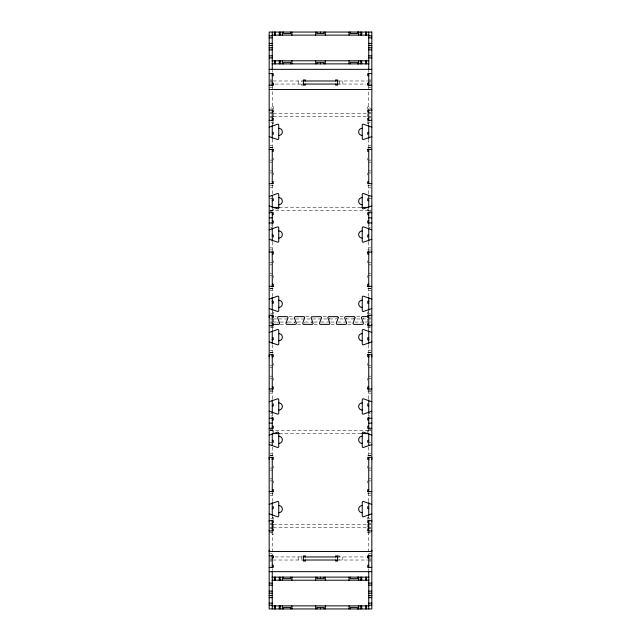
<?xml version="1.0" encoding="UTF-8"?>
<svg xmlns="http://www.w3.org/2000/svg" width="641" height="641" viewBox="0 0 641 641"><rect width="100%" height="100%" fill="white"/><g stroke="black" fill="none" stroke-linecap="round" stroke-linejoin="round"><path stroke-width="0.48" stroke-dasharray="3.21 2.4" d="M277.641 323.048L277.994 322.094M294.411 323.048L294.764 322.094M311.173 323.048L311.526 322.094M329.474 318.906L329.827 317.952M346.236 318.906L346.589 317.952M363.006 318.906L363.359 317.952M269.941 79.957L272.257 79.957M368.743 79.957L371.059 79.957M269.941 80.982L272.257 80.982M273.226 80.982L302.416 80.982M338.584 80.982L367.774 80.982M368.743 80.982L371.059 80.982M269.941 82.008L272.257 82.008M368.743 82.008L371.059 82.008M269.941 84.059L272.257 84.059M275.165 84.059L303.393 84.059M337.607 84.059L365.835 84.059M368.743 84.059L371.059 84.059M303.393 85.085L301.342 85.085L301.342 80.982M269.941 87.312L272.257 87.312M368.743 87.312L371.059 87.312M272.257 106.726L273.282 106.726L273.282 108.786L270.71 108.786M368.743 106.726L367.718 106.726L367.718 108.786L371.828 108.786M270.911 108.009L272.257 108.009M368.743 108.009L370.097 108.009M269.941 112.632L272.257 112.632M368.743 112.632L371.059 112.632M269.941 113.657L272.257 113.657M273.25 113.657L371.059 113.657M269.941 116.734L272.457 116.734M273.25 116.734L367.75 116.734M368.543 116.734L371.059 116.734M269.941 117.768L272.257 117.768M368.743 117.768L371.059 117.768M270.911 122.383L272.257 122.383M368.743 122.383L370.097 122.383M272.257 123.665L273.282 123.665L273.282 121.614M368.743 123.665L367.718 123.665L367.718 121.614M269.941 145.227L272.257 145.227M368.743 145.227L371.059 145.227M269.941 147.278L273.282 147.278M367.718 147.278L371.059 147.278M269.941 147.358L272.257 147.358M368.743 147.358L371.059 147.358M269.941 160.106L272.457 160.106M368.743 160.106L371.059 160.106M269.941 162.157L272.257 162.157M368.743 162.157L371.059 162.157M269.941 170.883L272.257 170.883M368.743 170.883L371.059 170.883M269.941 172.942L272.257 172.942M368.543 172.942L371.059 172.942M269.941 185.682L273.282 185.77M367.718 185.77L371.059 185.77M269.941 187.821L272.257 187.821M368.743 187.821L371.059 187.821M269.941 198.598L272.257 198.598M368.743 198.598L371.828 198.598M279.22 207.412L361.78 207.412M269.941 210.488L371.059 210.488M269.941 210.665L272.257 210.665M368.743 210.665L371.059 210.665M269.941 211.522L272.257 211.522M368.743 211.522L371.059 211.522M270.911 225.031L272.257 225.031M368.743 225.031L370.097 225.031M270.71 227.427L272.257 227.427M368.743 227.427L370.29 227.427M269.941 247.875L272.257 247.875M368.743 247.875L371.059 247.875M269.172 249.926L273.282 249.926M367.718 249.926L371.059 250.014M269.941 262.762L272.457 262.762M368.743 262.762L371.059 262.762M269.941 264.813L272.257 264.813M368.743 264.813L371.059 264.813M269.941 273.539L272.257 273.539M368.743 273.539L371.059 273.539M269.941 275.59L272.257 275.59M368.543 275.59L371.059 275.59M269.941 288.338L272.257 288.338M368.743 288.338L371.059 288.338M269.941 288.418L273.282 288.418M367.718 288.418L371.059 288.418M269.941 290.477L272.257 290.477M368.743 290.477L371.059 290.477M272.257 312.031L273.282 312.031L273.282 314.082L270.71 314.082M368.743 312.031L367.718 312.031L367.718 314.082L370.29 314.082M270.71 313.313L272.257 313.313M368.743 313.313L370.29 313.313M275.029 316.63L276.199 316.63M289.083 316.63L293.233 316.63M305.853 316.63L310.004 316.63M323.136 316.63L326.766 316.63M339.898 316.63L343.536 316.63M356.668 316.63L360.819 316.63M368.743 317.936L371.059 317.936M269.941 318.962L272.257 318.962M273.25 318.962L335.916 318.962M339.898 318.962L371.059 318.962M269.941 322.038L272.457 322.038M273.25 322.038L279.22 322.038M280.213 322.038L287.176 322.038M288.17 322.038L296.126 322.038M297.12 322.038L301.102 322.038M305.084 322.038L313.04 322.038M314.034 322.038L320.003 322.038M320.997 322.038L329.947 322.038M330.948 322.038L336.918 322.038M337.911 322.038L346.861 322.038M347.855 322.038L353.824 322.038M354.818 322.038L363.776 322.038M364.769 322.038L367.75 322.038M368.543 322.038L371.059 322.038M269.941 323.064L272.257 323.064M280.181 324.37L284.332 324.37M297.464 324.37L301.102 324.37M314.234 324.37L317.864 324.37M330.996 324.37L335.147 324.37M347.767 324.37L351.917 324.37M364.801 324.37L365.971 324.37M270.71 326.918L273.282 326.918L273.282 328.969L272.257 328.969M370.29 326.918L367.718 326.918L367.718 328.969L368.743 328.969M270.71 327.687L272.257 327.687M368.743 327.687L370.29 327.687M269.941 350.523L272.257 350.523M368.743 350.523L371.059 350.523M269.941 352.582L273.282 352.582M367.718 352.582L371.059 352.582M269.941 352.662L272.257 352.662M368.743 352.662L371.059 352.662M269.941 365.41L272.457 365.41M368.743 365.41L371.059 365.41M269.941 367.461L272.257 367.461M368.743 367.461L371.059 367.461M269.941 376.187L272.257 376.187M368.743 376.187L371.059 376.187M269.941 378.238L272.257 378.238M368.543 378.238L371.059 378.238M269.941 390.986L272.257 390.986M368.743 390.986L371.059 390.986M269.941 391.074L273.282 391.074M367.718 391.074L371.828 391.074M269.941 393.125L272.257 393.125M368.743 393.125L371.059 393.125M270.71 413.573L272.257 413.573M368.743 413.573L370.29 413.573M270.911 415.969L272.257 415.969M368.743 415.969L370.097 415.969M269.941 429.478L272.257 429.478M368.743 429.478L371.059 429.478M269.941 430.335L272.257 430.335M368.743 430.335L371.059 430.335M269.941 430.512L371.059 430.512M279.22 433.588L361.78 433.588M269.172 442.402L272.257 442.402M368.743 442.402L371.059 442.402M269.941 453.179L272.257 453.179M368.743 453.179L371.059 453.179M269.941 455.23L273.282 455.23M367.718 455.23L371.059 455.23M269.941 455.318L272.257 455.318M368.743 455.318L371.059 455.318M269.941 468.058L272.457 468.058M368.743 468.058L371.059 468.058M269.941 470.117L272.257 470.117M368.743 470.117L371.059 470.117M269.941 478.843L272.257 478.843M368.743 478.843L371.059 478.843M269.941 480.894L272.257 480.894M368.543 480.894L371.059 480.894M269.941 493.722L273.282 493.722M367.718 493.722L371.059 493.722M269.941 495.773L272.257 495.773M368.743 495.773L371.059 495.773M272.257 517.335L273.282 517.335L273.282 519.386M368.743 517.335L367.718 517.335L367.718 519.386M270.911 518.617L272.257 518.617M368.743 518.617L370.097 518.617M269.941 523.232L272.257 523.232M368.743 523.232L371.059 523.232M269.941 524.266L272.257 524.266M273.25 524.266L371.059 524.266M269.941 527.343L272.457 527.343M273.25 527.343L367.75 527.343M368.543 527.343L371.059 527.343M269.941 528.368L272.257 528.368M368.743 528.368L371.059 528.368M269.172 532.214L273.282 532.214L273.282 534.274L272.257 534.274M370.29 532.214L367.718 532.214L367.718 534.274L368.743 534.274M270.911 532.992L272.257 532.992M368.743 532.992L370.097 532.992M269.941 553.688L272.257 553.688M368.743 553.688L371.059 553.688M337.607 555.915L339.658 555.915L339.658 560.018M269.941 556.941L272.257 556.941M275.165 556.941L303.393 556.941M337.607 556.941L365.835 556.941M368.743 556.941L371.059 556.941M269.941 558.992L272.257 558.992M368.743 558.992L371.059 558.992M269.941 560.018L272.257 560.018M273.226 560.018L302.416 560.018M338.584 560.018L367.774 560.018M368.743 560.018L371.059 560.018M269.941 561.043L272.257 561.043M368.743 561.043L371.059 561.043M353.095 317.952L353.327 318.593M336.325 317.952L336.557 318.593M304.443 322.407L304.675 323.048M287.673 322.407L287.905 323.048M368.743 70.31L368.743 72.305M368.743 86.255L368.743 109.186M368.743 121.742L368.743 125.38M368.743 139.097L368.743 148.263M368.743 184.953L368.743 193.927M368.743 207.876L368.743 211.867M368.743 223.861L368.743 228.036M368.743 241.881L368.743 250.895M368.743 287.697L368.743 296.326M368.743 310.877L368.743 314.082M368.743 326.918L368.743 330.123M368.743 344.674L368.743 353.303M368.743 390.105L368.743 399.119M368.743 412.964L368.743 417.139M368.743 429.133L368.743 433.588M368.743 447.073L368.743 456.047M368.743 492.737L368.743 501.903M368.743 515.62L368.743 519.258M368.743 531.814L368.743 554.97M368.743 568.695L368.743 570.69M367.718 113.657L367.718 116.734M367.718 158.055L367.718 160.106M367.718 172.942L367.718 174.993M367.718 208.95L367.718 210.488M367.718 260.703L367.718 262.762M367.718 275.59L367.718 277.641M367.718 318.962L367.718 322.038M367.718 363.359L367.718 365.41M367.718 378.238L367.718 380.297M367.718 430.512L367.718 433.588M367.718 466.007L367.718 468.058M367.718 480.894L367.718 482.945M367.718 524.266L367.718 527.343M342.807 80.982L342.807 84.059M342.807 556.941L342.807 560.018M339.658 80.982L339.658 85.085M301.342 555.915L301.342 560.018M298.193 80.982L298.193 84.059M298.193 556.941L298.193 560.018M273.282 113.657L273.282 116.734M273.282 158.055L273.282 160.106M273.282 172.942L273.282 174.993M273.282 208.95L273.282 210.488M273.282 260.703L273.282 262.762M273.282 275.59L273.282 277.641M273.282 318.962L273.282 322.038M273.282 363.359L273.282 365.41M273.282 378.238L273.282 380.297M273.282 430.512L273.282 433.588M273.282 466.007L273.282 468.058M273.282 480.894L273.282 482.945M273.282 524.266L273.282 527.343M272.257 70.31L272.257 72.305M272.257 86.03L272.257 109.186M272.257 121.742L272.257 125.38M272.257 139.097L272.257 148.263M272.257 184.953L272.257 193.927M272.257 207.876L272.257 211.867M272.257 223.861L272.257 228.036M272.257 241.881L272.257 250.895M272.257 287.697L272.257 296.326M272.257 310.877L272.257 314.082M272.257 326.918L272.257 330.123M272.257 344.674L272.257 353.303M272.257 390.105L272.257 399.119M272.257 412.964L272.257 417.139M272.257 429.133L272.257 433.588M272.257 447.073L272.257 456.047M272.257 492.737L272.257 501.903M272.257 515.62L272.257 519.258M272.257 531.814L272.257 554.745M272.257 568.695L272.257 570.69"/><path stroke-width="0.96" d="M269.172 550.178L269.172 551.468L371.828 551.468L371.828 550.178M269.172 521.309L269.172 520.668L273.282 520.668L273.282 522.719L272.257 522.719M269.172 459.509L269.172 457.37L273.282 457.37L273.282 459.421L272.257 459.421M269.172 418.341L273.282 418.02L273.282 420.071L272.257 420.071M269.172 356.853L269.172 354.713L273.282 354.713L273.282 356.773L272.257 356.773M269.172 317.271L269.172 316.63L269.757 316.63M272.257 528.368L272.257 527.727M272.257 526.445L272.257 525.804M272.257 524.522L272.257 523.881M272.257 521.309L272.257 520.668M272.257 459.509L272.257 457.37M272.257 356.853L272.257 354.713M368.743 528.368L368.743 527.727M368.743 526.445L368.743 525.804M368.743 524.522L368.743 523.881M368.743 521.309L368.743 520.668M368.743 459.509L368.743 457.37M368.743 356.853L368.743 354.713M371.828 459.509L371.828 457.37L367.718 457.37L367.718 459.421L368.743 459.421M371.828 356.853L371.828 354.713L367.718 354.633M371.828 324.53L371.243 324.37M371.828 521.309L371.828 520.668L367.718 520.668L367.718 522.719L368.743 522.719M371.828 418.341L367.718 418.02L367.718 420.071L368.743 420.071M273.282 324.37L278.539 324.37A1.026 1.026 0 0 0 279.524 323.048L277.641 317.952A1.026 1.026 0 0 1 278.571 316.63L286.928 316.63A1.026 1.026 0 0 1 287.488 316.798L287.745 317.047A1.026 1.026 0 0 1 287.921 317.896L286.03 323.048A1.026 1.026 0 0 0 286.263 324.042L286.551 324.258A1.026 1.026 0 0 0 287.008 324.37L295.309 324.37A1.026 1.026 0 0 0 295.765 324.258L296.054 324.042A1.026 1.026 0 0 0 296.294 323.048L294.411 317.952A1.026 1.026 0 0 1 295.389 316.63L303.69 316.63A1.026 1.026 0 0 1 304.715 317.599L302.792 323.048A1.026 1.026 0 0 0 303.778 324.37L312.071 324.37A1.026 1.026 0 0 0 313.096 323.401L311.173 317.952A1.026 1.026 0 0 1 311.646 316.766L320.46 316.63A1.026 1.026 0 0 1 321.437 317.952L319.563 323.048A1.026 1.026 0 0 0 320.54 324.37L328.961 324.362A1.026 1.026 0 0 0 329.827 323.048L327.944 317.952A1.026 1.026 0 0 1 328.753 316.646L337.222 316.63A1.026 1.026 0 0 1 338.208 317.952L336.325 323.048A1.026 1.026 0 0 0 337.31 324.37L345.611 324.37A1.026 1.026 0 0 0 346.172 324.202L346.428 323.953A1.026 1.026 0 0 0 346.605 323.104L344.706 317.952A1.026 1.026 0 0 1 345.691 316.63L353.992 316.63A1.026 1.026 0 0 1 354.449 316.742L354.737 316.958A1.026 1.026 0 0 1 354.986 317.423L355.018 317.664M354.978 317.952L353.095 323.048A1.026 1.026 0 0 0 353.255 323.953L353.512 324.202A1.026 1.026 0 0 0 354.072 324.37L362.373 324.37A1.026 1.026 0 0 0 363.127 324.042L363.319 323.753A1.026 1.026 0 0 0 363.359 323.048L361.476 317.952A1.026 1.026 0 0 1 362.461 316.63L367.718 316.63M272 35.127L369 35.127M269.172 35.816L272.257 35.816M368.743 35.816L371.828 35.816M269.172 37.867L272.257 37.867M368.743 37.867L371.828 37.867M269.172 43.356L272.257 43.356M368.743 43.356L371.828 43.356M269.172 45.407L272.257 45.407M368.743 45.407L371.828 45.407M269.172 47.787L272.257 47.787M368.743 47.787L371.828 47.787M269.172 49.846L272.257 49.846M368.743 49.846L371.828 49.846M269.172 55.831L272.257 55.831M368.743 55.831L371.828 55.831M269.172 57.882L272.257 57.882M368.743 57.882L371.828 57.882M272 60.791L369 60.791M272 63.876L369 63.876M269.172 69.348L371.828 69.348M269.172 73.627L273.282 73.627L273.282 75.678L272.257 75.678M371.828 73.627L367.718 73.627L367.718 75.678L368.743 75.678M302.921 80.982L338.079 80.982M272.257 83.202L273.282 83.202L273.282 85.261L269.172 85.261M368.743 83.202L367.718 83.202L367.718 85.261L371.828 85.261M272.257 84.059L273.282 84.059M302.921 84.059L338.079 84.059M367.718 84.059L368.743 84.059M269.172 89.532L371.828 89.532M269.172 110.068L273.282 110.068L273.282 112.119L272.257 112.119M371.828 110.068L367.718 110.068L367.718 112.119L368.743 112.119M272.257 118.281L273.282 118.281L273.282 120.332L269.172 120.332M368.743 118.281L367.718 118.281L367.718 120.332L371.828 120.332M272.257 132.391L273.282 132.391L273.282 134.442M368.743 132.391L367.718 132.391L367.718 134.442M272.257 149.329L273.282 149.329M367.718 149.329L368.743 149.329M269.172 149.417L273.282 149.417L273.282 151.468L272.257 151.468M371.828 149.417L367.718 149.417L367.718 151.468L368.743 151.468M272.257 181.579L273.282 181.579L273.282 183.63L269.172 183.63M368.743 181.579L367.718 181.579L367.718 183.63L371.828 183.63M272.257 200.657L273.282 200.657L273.282 198.598M368.743 200.657L367.718 200.657L367.718 198.598M273.25 207.412L279.22 207.412M361.78 207.412L367.75 207.412M269.172 212.716L273.282 212.716L273.282 214.767L272.257 214.767M371.828 212.716L367.718 212.716L367.718 214.767L368.743 214.767M272.257 217.852L269.364 217.852M368.743 217.852L371.636 217.852M272.257 220.929L273.282 220.929L273.282 222.98L269.172 222.98M368.743 220.929L367.718 220.929L367.718 222.98L371.828 222.98M272.257 235.047L273.282 235.047L273.282 237.098M368.743 235.047L367.718 235.047L367.718 237.098M272.257 251.977L273.282 251.977M367.718 251.977L368.743 251.977M269.172 252.065L273.282 252.065L273.282 254.116L272.257 254.116M371.828 252.065L367.718 252.065L367.718 254.116L368.743 254.116M272.257 284.227L273.282 284.227L273.282 286.287L269.172 286.287M368.743 284.227L367.718 284.227L367.718 286.287L371.828 286.287M272.257 286.367L273.282 286.367M367.718 286.367L368.743 286.367M272 301.254L273.282 301.254L273.282 303.305L272.257 303.305M369 301.254L367.718 301.254L367.718 303.305L368.743 303.305M269.172 315.364L273.282 315.364L273.282 317.423L272.257 317.423M371.828 315.364L367.718 315.364L367.718 317.423L368.743 317.423M272.105 316.63L273.274 316.63M272.257 323.577L273.282 323.577L273.282 325.636L269.172 325.636M368.743 323.577L367.718 323.577L367.718 325.636L371.828 325.636M367.726 324.37L368.895 324.37M272.257 337.695L273.282 337.695L273.282 339.746L272 339.746M368.743 337.695L367.718 337.695L367.718 339.746L369 339.746M368.743 356.773L367.718 356.773L367.718 354.713M272.257 386.884L273.282 386.884L273.282 388.935L269.172 388.935M368.743 386.884L367.718 386.884L367.718 388.935M367.718 389.023L371.828 388.935M272.257 405.953L273.282 405.953L273.282 403.902M368.743 405.953L367.718 405.953L367.718 403.902M269.172 423.148L272.257 423.148M368.743 423.148L371.828 423.148M272.257 426.233L273.282 426.233L273.282 428.284L269.172 428.284M368.743 426.233L367.718 426.233L367.718 428.284L371.828 428.284M273.25 433.588L279.22 433.588M361.78 433.588L367.75 433.588M272.257 440.343L273.282 440.343L273.282 442.402M368.743 440.343L367.718 440.343L367.718 442.402M272.257 489.532L273.282 489.532L273.282 491.583L269.172 491.583M368.743 489.532L367.718 489.532L367.718 491.583L371.828 491.583M272.257 491.671L273.282 491.671M367.718 491.671L368.743 491.671M272.257 508.609L273.282 508.609L273.282 506.558M368.743 508.609L367.718 508.609L367.718 506.558M272.257 528.881L273.282 528.881L273.282 530.932L269.172 530.932L269.172 530.291M368.743 528.881L367.718 528.881L367.718 530.932L371.828 530.932M269.172 555.739L273.282 555.739L273.282 557.798L272.257 557.798M371.828 555.739L367.718 555.739L367.718 557.798L368.743 557.798M272.257 556.941L273.282 556.941M302.921 556.941L338.079 556.941M367.718 556.941L368.743 556.941M302.921 560.018L338.079 560.018M272.257 565.322L273.282 565.322L273.282 567.373L269.172 567.373M368.743 565.322L367.718 565.322L367.718 567.373L371.828 567.373M269.172 571.652L371.828 571.652M272 577.124L369 577.124M272 580.209L369 580.209M269.172 583.118L272.257 583.118M368.743 583.118L371.828 583.118M269.172 585.169L272.257 585.169M368.743 585.169L371.828 585.169M269.172 591.154L272.257 591.154M368.743 591.154L371.828 591.154M269.172 593.213L272.257 593.213M368.743 593.213L371.828 593.213M269.172 595.593L272.257 595.593M368.743 595.593L371.828 595.593M269.172 597.644L272.257 597.644M368.743 597.644L371.828 597.644M269.172 603.133L272.257 603.133M368.743 603.133L371.828 603.133M269.172 605.184L272.257 605.184M368.743 605.184L371.828 605.184M272 605.873L369 605.873M368.743 32.05L368.743 69.613M368.743 73.298L368.743 86.03M368.743 109.94L368.743 120.933M368.743 125.38L368.743 138.44M368.743 149.032L368.743 183.719M368.743 195.673L368.743 207.668M368.743 212.443L368.743 223.629M368.743 228.036L368.743 241.088M368.743 251.552L368.743 286.799M368.743 297.264L368.743 310.316M368.743 314.771L368.743 326.229M368.743 330.684L368.743 343.736M368.743 354.201L368.743 389.448M368.743 399.912L368.743 412.964M368.743 417.371L368.743 428.557M368.743 433.332L368.743 445.327M368.743 457.281L368.743 491.968M368.743 502.56L368.743 515.62M368.743 520.067L368.743 531.06M368.743 554.97L368.743 567.702M368.743 571.387L368.743 608.95M366.58 32.05L366.58 35.127M366.58 60.791L366.58 63.876M366.58 577.124L366.58 580.209M366.58 605.873L366.58 608.95M365.61 32.05L365.61 35.127M365.61 60.791L365.61 63.876M365.61 577.124L365.61 580.209M365.61 605.873L365.61 608.95M361.74 32.05L361.74 35.127M361.74 60.791L361.74 63.876M361.74 577.124L361.74 580.209M361.74 605.873L361.74 608.95M360.771 32.05L360.771 35.127M360.771 60.791L360.771 63.876M360.771 577.124L360.771 580.209M360.771 605.873L360.771 608.95M358.656 32.05L358.656 35.127M358.656 60.791L358.656 63.876M358.656 577.124L358.656 580.209M358.656 605.873L358.656 608.95M358.607 32.05L358.607 35.127M358.607 60.791L358.607 63.876M358.607 577.124L358.607 580.209M358.607 605.873L358.607 608.95M357.438 32.05L357.438 33.588L350.25 33.588L350.25 32.05M357.438 63.876L357.438 62.329L350.25 62.329L350.25 63.876M357.438 577.124L357.438 578.671L350.25 578.671L350.25 577.124M357.438 608.95L357.438 607.412L350.25 607.412L350.25 608.95M349.041 32.05L349.081 35.127M349.041 60.791L349.041 63.876M349.041 577.124L349.041 580.209M349.081 605.873L349.041 608.95M335.555 80.982L335.555 79.957L337.607 79.957L337.607 85.085L335.555 85.085L335.555 84.059M335.555 556.941L335.555 555.915L337.607 555.915L337.607 561.043L335.555 561.043L335.555 560.018M325.308 32.05L325.308 35.127M325.267 60.791L325.267 63.876M325.308 577.124L325.267 580.209M325.308 605.873L325.308 608.95M324.09 32.05L324.09 33.588L316.91 33.588L316.91 32.05M324.09 63.876L324.09 62.329L316.91 62.329L316.91 63.876M324.09 577.124L324.09 578.671L316.91 578.671L316.91 577.124M324.09 608.95L324.09 607.412L316.91 607.412L316.91 608.95M320.5 32.05L320.5 33.588M320.5 62.329L320.5 63.876M320.5 577.124L320.5 578.671M320.5 607.412L320.5 608.95M315.692 32.05L315.692 35.127M315.733 60.791L315.733 63.876M315.692 577.124L315.733 580.209M315.733 605.873L315.692 608.95M305.445 80.982L305.445 79.957L303.393 79.957L303.393 85.085L305.445 85.085L305.445 84.059M305.445 556.941L305.445 555.915L303.393 555.915L303.393 561.043L305.445 561.043L305.445 560.018M291.919 32.05L291.919 35.127M291.959 60.791L291.919 63.876M291.959 577.124L291.959 580.209M291.919 605.873L291.959 608.95M290.75 32.05L290.75 33.588L283.562 33.588L283.562 32.05M290.75 63.876L290.75 62.329L283.562 62.329L283.562 63.876M290.75 577.124L290.75 578.671L283.562 578.671L283.562 577.124M290.75 608.95L290.75 607.412L283.562 607.412L283.562 608.95M282.344 32.05L282.393 35.127M282.344 60.791L282.344 63.876M282.393 577.124L282.344 580.209M282.393 605.873L282.344 608.95M280.229 32.05L280.229 35.127M280.229 60.791L280.229 63.876M280.229 577.124L280.229 580.209M280.229 605.873L280.229 608.95M279.26 32.05L279.26 35.127M279.26 60.791L279.26 63.876M279.26 577.124L279.26 580.209M279.26 605.873L279.26 608.95M275.39 32.05L275.39 35.127M275.39 60.791L275.39 63.876M275.39 577.124L275.39 580.209M275.39 605.873L275.39 608.95M274.42 32.05L274.42 35.127M274.42 60.791L274.42 63.876M274.42 577.124L274.42 580.209M274.42 605.873L274.42 608.95M272.257 32.05L272.257 69.613M272.257 73.298L272.257 86.03M272.257 109.94L272.257 120.933M272.257 125.38L272.257 138.44M272.257 149.032L272.257 183.719M272.257 195.673L272.257 207.668M272.257 212.443L272.257 223.629M272.257 228.036L272.257 241.088M272.257 251.552L272.257 286.799M272.257 297.264L272.257 310.316M272.257 314.771L272.257 326.229M272.257 330.684L272.257 343.736M272.257 354.201L272.257 389.448M272.257 399.912L272.257 412.964M272.257 417.371L272.257 428.557M272.257 433.332L272.257 445.327M272.257 457.281L272.257 491.968M272.257 502.56L272.257 515.62M272.257 520.067L272.257 531.06M272.257 554.97L272.257 567.702M272.257 571.387L272.257 608.95M278.755 505.541A3.59 3.59 0 0 1 282.344 509.13A3.59 3.59 0 0 1 278.755 512.72M269.172 504.363A1.026 1.026 0 0 0 269.468 504.323L277.729 501.43A1.026 1.026 0 0 1 278.755 502.456L278.755 515.805A1.026 1.026 0 0 1 277.729 516.83L269.468 513.938A1.026 1.026 0 0 0 269.172 513.898M371.828 504.363A1.026 1.026 0 0 1 371.532 504.323L363.271 501.43A1.026 1.026 0 0 0 362.245 502.456L362.245 515.805A1.026 1.026 0 0 0 363.271 516.83L371.532 513.938A1.026 1.026 0 0 1 371.828 513.898M362.245 512.72A3.59 3.59 0 0 1 358.656 509.13A3.59 3.59 0 0 1 362.245 505.541M371.828 332.407A1.026 1.026 0 0 1 371.532 332.367L363.271 329.474A1.026 1.026 0 0 0 362.245 330.5L362.245 343.848A1.026 1.026 0 0 0 363.271 344.874L371.532 341.982A1.026 1.026 0 0 1 371.828 341.941M362.245 340.764A3.59 3.59 0 0 1 358.656 337.174A3.59 3.59 0 0 1 362.245 333.576M269.172 341.941A1.026 1.026 0 0 1 269.468 341.982L277.729 344.874A1.026 1.026 0 0 0 278.755 343.848L278.755 330.5A1.026 1.026 0 0 0 277.729 329.474L269.468 332.367A1.026 1.026 0 0 1 269.172 332.407M278.755 333.576A3.59 3.59 0 0 1 282.344 337.174A3.59 3.59 0 0 1 278.755 340.764M338.224 317.423A1.05 1.05 0 0 1 338.248 317.664M362.245 443.42A3.59 3.59 0 0 1 358.656 439.822A3.59 3.59 0 0 1 362.245 436.233M371.828 444.59A1.026 1.026 0 0 0 371.532 444.63L363.271 447.522A1.026 1.026 0 0 1 362.245 446.497L362.245 433.148A1.026 1.026 0 0 1 363.271 432.122L371.532 435.015A1.026 1.026 0 0 0 371.828 435.063M269.172 444.59A1.026 1.026 0 0 1 269.468 444.63L277.729 447.522A1.026 1.026 0 0 0 278.755 446.497L278.755 433.148A1.026 1.026 0 0 0 277.729 432.122L269.468 435.015A1.026 1.026 0 0 1 269.172 435.063M278.755 436.233A3.59 3.59 0 0 1 282.344 439.822A3.59 3.59 0 0 1 278.755 443.42M269.172 411.242A1.026 1.026 0 0 1 269.468 411.29L277.729 414.174A1.026 1.026 0 0 0 278.755 413.149L278.755 399.808A1.026 1.026 0 0 0 277.729 398.782L269.468 401.675A1.026 1.026 0 0 1 269.172 401.715M278.755 402.885A3.59 3.59 0 0 1 282.344 406.482A3.59 3.59 0 0 1 278.755 410.072M371.828 401.715A1.026 1.026 0 0 1 371.532 401.675L363.271 398.782A1.026 1.026 0 0 0 362.245 399.808L362.245 413.149A1.026 1.026 0 0 0 363.271 414.174L371.532 411.29A1.026 1.026 0 0 1 371.828 411.242M362.245 410.072A3.59 3.59 0 0 1 358.656 406.482A3.59 3.59 0 0 1 362.245 402.885M362.245 135.459A3.59 3.59 0 0 1 358.656 131.87A3.59 3.59 0 0 1 362.245 128.28M371.828 136.637A1.026 1.026 0 0 0 371.532 136.677L363.271 139.57A1.026 1.026 0 0 1 362.245 138.544L362.245 125.195A1.026 1.026 0 0 1 363.271 124.17L371.532 127.062A1.026 1.026 0 0 0 371.828 127.102M269.172 136.637A1.026 1.026 0 0 1 269.468 136.677L277.729 139.57A1.026 1.026 0 0 0 278.755 138.544L278.755 125.195A1.026 1.026 0 0 0 277.729 124.17L269.468 127.062A1.026 1.026 0 0 1 269.172 127.102M278.755 128.28A3.59 3.59 0 0 1 282.344 131.87A3.59 3.59 0 0 1 278.755 135.459M269.172 308.593A1.026 1.026 0 0 1 269.468 308.633L277.729 311.526A1.026 1.026 0 0 0 278.755 310.5L278.755 297.152A1.026 1.026 0 0 0 277.729 296.126L269.468 299.018A1.026 1.026 0 0 1 269.172 299.059M278.755 300.236A3.59 3.59 0 0 1 282.344 303.826A3.59 3.59 0 0 1 278.755 307.424M371.828 299.059A1.026 1.026 0 0 1 371.532 299.018L363.271 296.126A1.026 1.026 0 0 0 362.245 297.152L362.245 310.5A1.026 1.026 0 0 0 363.271 311.526L371.532 308.633A1.026 1.026 0 0 1 371.828 308.593M362.245 307.424A3.59 3.59 0 0 1 358.656 303.826A3.59 3.59 0 0 1 362.245 300.236M278.755 197.58A3.59 3.59 0 0 1 282.344 201.178A3.59 3.59 0 0 1 278.755 204.767M269.172 196.41A1.026 1.026 0 0 0 269.468 196.37L277.729 193.478A1.026 1.026 0 0 1 278.755 194.503L278.755 207.852A1.026 1.026 0 0 1 277.729 208.878L269.468 205.985A1.026 1.026 0 0 0 269.172 205.937M371.828 196.41A1.026 1.026 0 0 1 371.532 196.37L363.271 193.478A1.026 1.026 0 0 0 362.245 194.503L362.245 207.852A1.026 1.026 0 0 0 363.271 208.878L371.532 205.985A1.026 1.026 0 0 1 371.828 205.937M362.245 204.767A3.59 3.59 0 0 1 358.656 201.178A3.59 3.59 0 0 1 362.245 197.58M371.828 229.758A1.026 1.026 0 0 1 371.532 229.71L363.271 226.826A1.026 1.026 0 0 0 362.245 227.851L362.245 241.192A1.026 1.026 0 0 0 363.271 242.218L371.532 239.325A1.026 1.026 0 0 1 371.828 239.285M362.245 238.115A3.59 3.59 0 0 1 358.656 234.518A3.59 3.59 0 0 1 362.245 230.928M269.172 239.285A1.026 1.026 0 0 1 269.468 239.325L277.729 242.218A1.026 1.026 0 0 0 278.755 241.192L278.755 227.851A1.026 1.026 0 0 0 277.729 226.826L269.468 229.71A1.026 1.026 0 0 1 269.172 229.758M278.755 230.928A3.59 3.59 0 0 1 282.344 234.518A3.59 3.59 0 0 1 278.755 238.115M371.828 32.05L269.172 32.05L269.172 608.95L371.828 608.95L371.828 32.05"/></g></svg>
